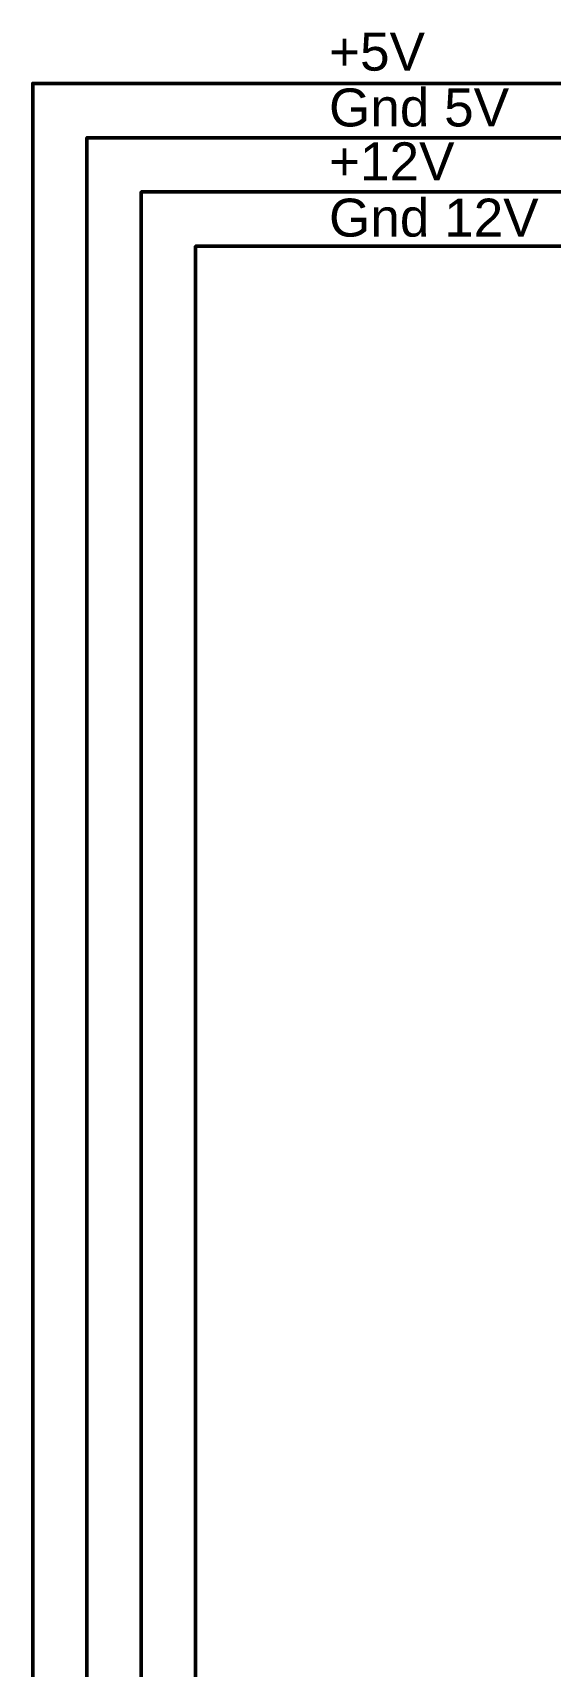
# Model space of a CAD drawing. Header units: millimetres. Extents: x 270 to 4076, y 855 to 4770.
# Drawn here: x 2061.2 to 2156.5, y 3215.4 to 3516.6 of the extents above; entities that cross this region are included whole.
import ezdxf

# ---------------------------------------------------------------- set-up
doc = ezdxf.new("R2010")
doc.units = ezdxf.units.MM
doc.header["$LTSCALE"] = 0.4
doc.layers.add('EG_S____ZEICHNEN', color=7, linetype='Continuous')
doc.styles.get("Standard").update_dxf_attribs({"font": 'ARIALUNI.ttf'})

msp = doc.modelspace()

# ---------------------------------------------------------------- linework, layer by layer
at = {"layer": 'EG_S____ZEICHNEN', "color": 1, "lineweight": 50}
msp.add_lwpolyline([(2163.7, 3507.2), (2061.2, 3507.2), (2061.2, 2804.7), (2226.2, 2804.7)], dxfattribs=at)
at = {"layer": 'EG_S____ZEICHNEN', "lineweight": 50}
for points in [[(2163.7, 3497.2), (2071.2, 3497.2), (2071.2, 2794.7), (2226.2, 2794.7)], [(2163.7, 3477.2), (2091.2, 3477.2), (2091.2, 2774.7), (2226.2, 2774.7)]]:
    msp.add_lwpolyline(points, dxfattribs=at)
at = {"layer": 'EG_S____ZEICHNEN', "color": 254, "lineweight": 50}
msp.add_lwpolyline([(2163.7, 3487.2), (2081.2, 3487.2), (2081.2, 2784.7), (2226.2, 2784.7)], dxfattribs=at)

# ---------------------------------------------------------------- texts
for s, p in [('+5V', (2115.77, 3509.57)), ('Gnd 5V', (2115.77, 3499.28)), ('+12V', (2115.77, 3489.35)), ('Gnd 12V', (2115.77, 3478.97))]:
    msp.add_text(s, height=7).set_placement(p)

doc.saveas('drawing.dxf')
